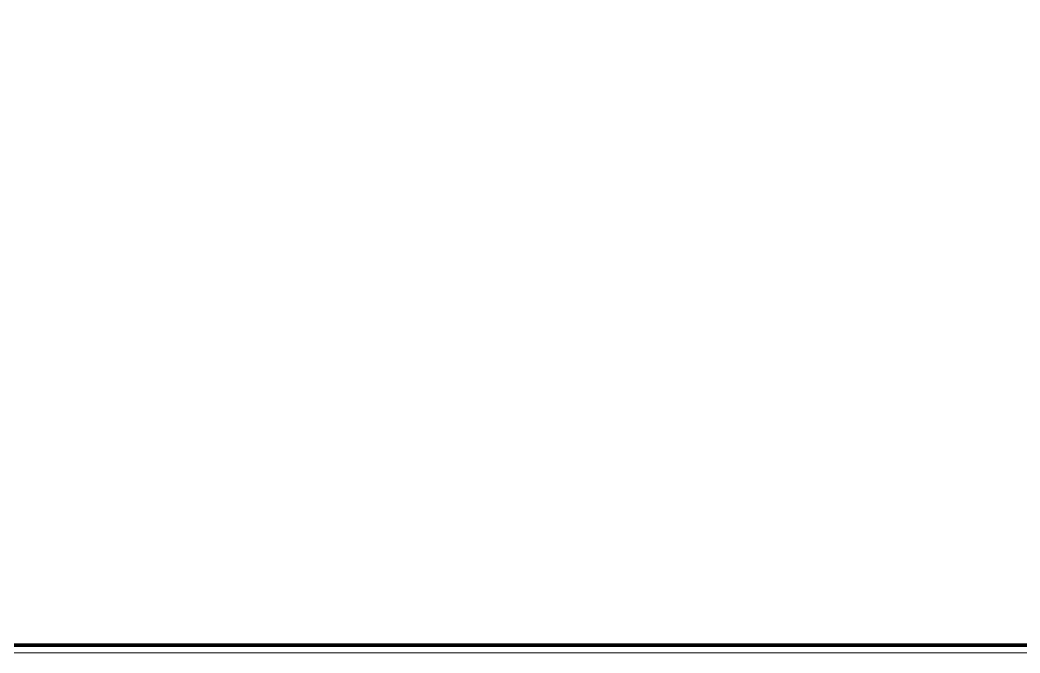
# Model space of a CAD drawing. Header units: millimetres. Extents: x 397144 to 8960116, y 345581 to 674207.
# Drawn here: x 5112500 to 5119146, y 648891 to 653096 of the extents above; entities that cross this region are included whole.
import ezdxf

# ---------------------------------------------------------------- set-up
doc = ezdxf.new("R2010")
doc.units = ezdxf.units.MM
doc.layers.get('0').update_dxf_attribs({"linetype": 'CONTINUOUS'})
doc.layers.add('CDAI', color=8, linetype='CONTINUOUS', lineweight=30)
doc.layers.add('KTH', color=150, linetype='CONTINUOUS', lineweight=5)

# ---------------------------------------------------------------- blocks, each defined once
blk = doc.blocks.new('CHG_XX_Khung ten')
blk.add_lwpolyline([(15, 579), (826, 579), (826, 15), (15, 15)], close=True)
at = {"color": 4, "linetype": 'Continuous', "const_width": 1}
blk.add_lwpolyline([(17, 577), (824, 577), (824, 17), (17, 17)], close=True, dxfattribs=at)

msp = doc.modelspace()

# ---------------------------------------------------------------- linework, layer by layer
at = {"layer": 'CDAI', "ltscale": 0.8}
msp.add_lwpolyline([(5106713.26923, 663460.45642), (5124082.87466, 663460.45642), (5124082.87466, 648942.57726), (5106713.26923, 648942.57726)], close=True, dxfattribs=at)
msp.add_lwpolyline([(5106713.26923, 663460.45642), (5124082.87466, 663460.45642), (5124082.87466, 648942.57726), (5106713.26923, 648942.57726)], close=True, dxfattribs=at)
msp.add_lwpolyline([(5106713.26923, 663460.45642), (5124082.87466, 663460.45642), (5124082.87466, 648942.57726), (5106713.26923, 648942.57726)], close=True, dxfattribs=at)
msp.add_lwpolyline([(5106713.26923, 663460.45642), (5124082.87466, 663460.45642), (5124082.87466, 648942.57726), (5106713.26923, 648942.57726)], close=True, dxfattribs=at)

# ---------------------------------------------------------------- next in the draw order: block references
at = {"layer": 'KTH', "ltscale": 0.8, "xscale": 25.92478421702978, "yscale": 25.92478421702978, "zscale": 25.92478421702978}
msp.add_blockref('CHG_XX_Khung ten', (5106272.5479, 648501.85593), dxfattribs=at)

doc.saveas('drawing.dxf')
